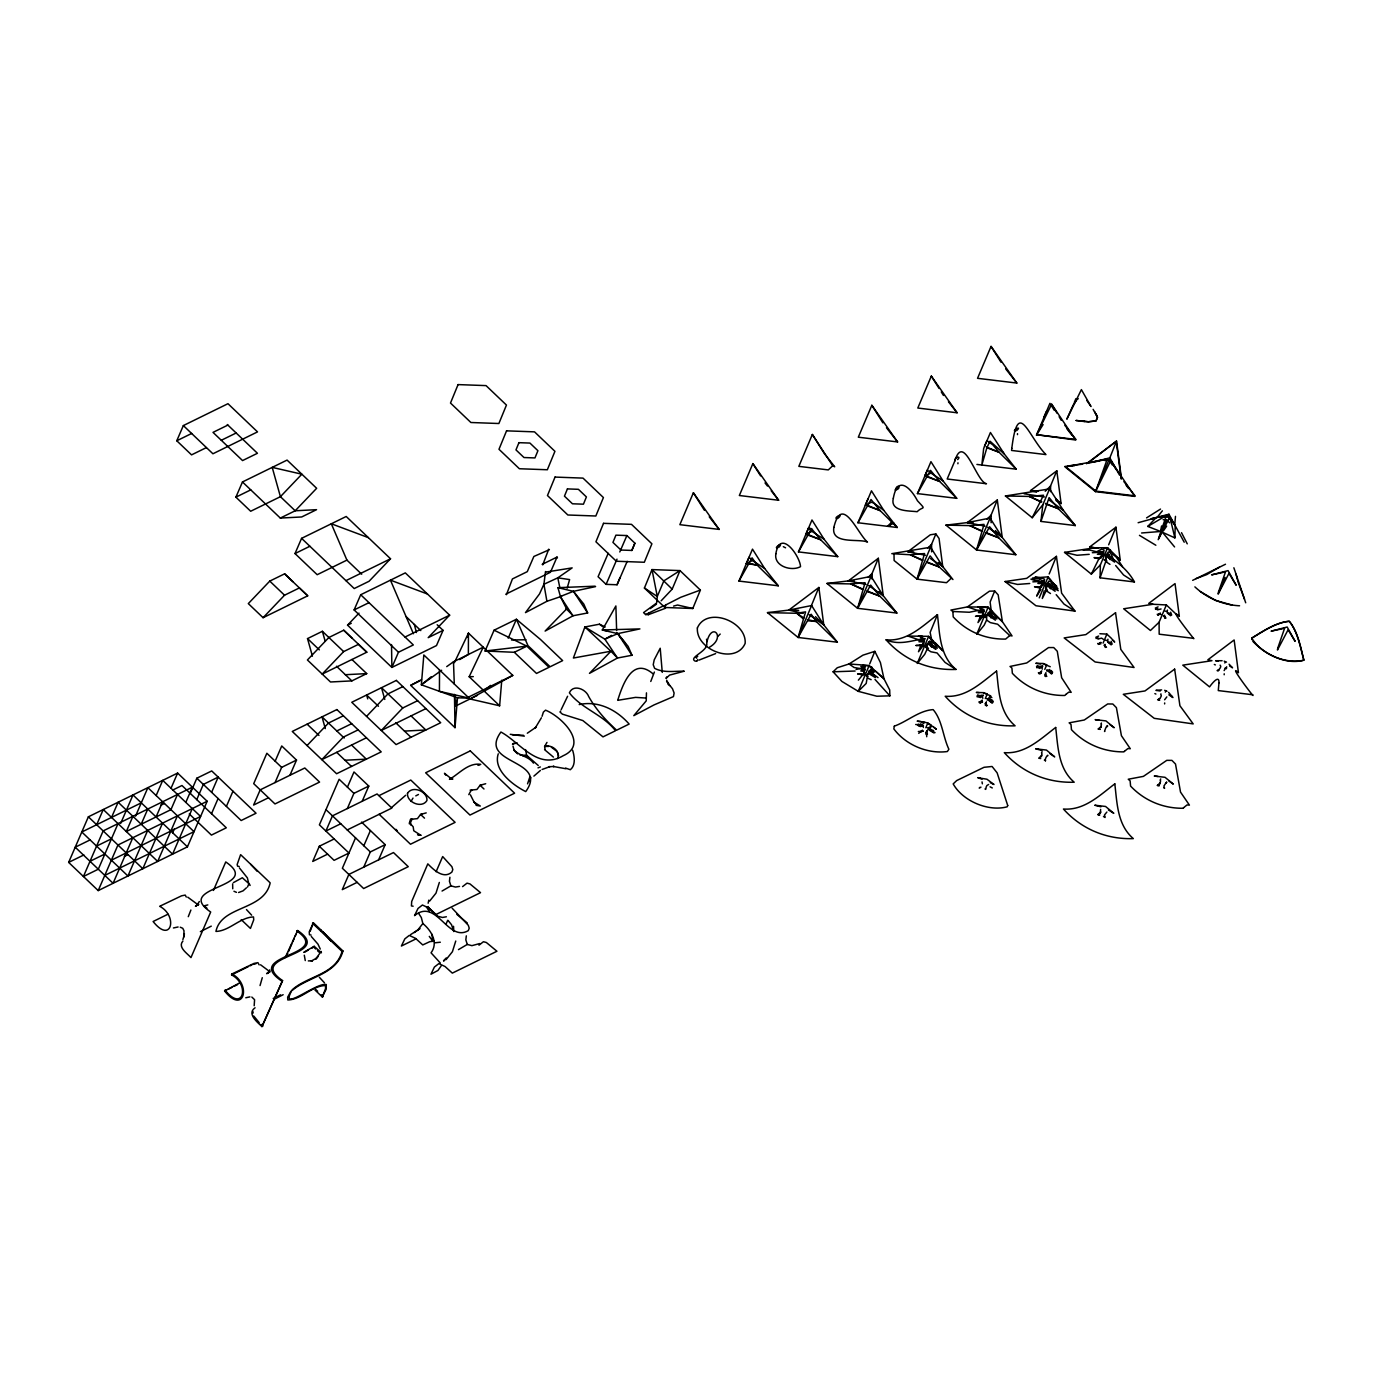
<?xml version="1.0" encoding="UTF-8"?>
<svg xmlns="http://www.w3.org/2000/svg" width="1373" height="1373" viewBox="0 0 1373 1373"><rect width="100%" height="100%" fill="white"/><g stroke="black" fill="none" stroke-linecap="round" stroke-linejoin="round"><path stroke-width="1.5" d="M439.514 669.938L439.429 691.323L469.085 698.119L423.828 654.972L421.357 684.818L457.501 697.81L469.085 698.119L468.176 697.261L512.781 675.396L468.45 633.107L454.394 662.644M709.532 647.164C726.712 637.312 711.334 620.579 706.717 642.89C708.794 651.094 688.371 657.221 694.91 660.997A2.626 1.716 23.4 0 0 696.626 661.082M1166.827 696.9L1164.613 699.767M1174.584 546.935L1162.382 532.226L1174.876 537.89L1175.219 525.945L1169.882 516.986L1158.194 539.675L1166.364 515.493L1151.123 518.788L1168.955 514.24L1184.213 542.215M931.872 640.865L930.139 632.421L937.45 614.675C922.141 626.38 907.09 641.637 886.1 639.852C904.258 660.207 928.749 670.487 955.986 669.44C939.63 655.693 939.75 634.051 937.45 614.675M983.652 611.002L980.322 611.345L967.45 606.9L988.148 607.175L1002.393 621.694L991.357 611.706L990.122 602.061L994.67 591.008L989.435 591.179L967.45 606.9L950.905 610.058L952.862 611.5L953.222 616.906C966.952 631.7 985.471 639.492 1005.637 639.08L1009.756 635.579L1012.055 635.939L1002.393 621.694L998.171 594.869L994.67 591.008M1017.479 434.623L1017.513 433.662M1224.184 674.761L1224.218 673.8M1107.393 554.709C1117.365 562.158 1128.091 570.087 1134.441 581.946L1100.065 577.81L1105.746 561.591L1105.986 555.258L1108.389 551.877L1110.671 552.959L1114.584 562.106L1107.239 557.06M1044.819 676.1L1045.505 673.662L1045.814 676.597L1045.78 675.19L1046.827 676.374M988.148 607.175L976.718 634.275L984.184 625.213L986.569 620.064L986.758 615.979L988.886 613.044L993.228 613.697L996.849 619L990.499 615.636L988.423 613.027M1044.218 590.75L1042.296 598.508L1046.209 590.75L1046.501 584.417L1048.903 581.036L1051.186 582.118L1055.099 591.265L1047.753 586.22M923.188 645.619L923.892 639.869L920.339 637.192L924.475 638.668L923.188 645.619L918.486 651.746L920.511 646.443L923.308 643.456M982.673 616.46L983.394 610.71L979.824 608.033L983.96 609.509L982.673 616.46L977.988 622.587L979.996 617.284L983.634 614.091L979.996 617.284M864.681 669.32L854.109 667.501L849.029 663.966L869.178 665.493L858.279 691.34L876.849 696.231L889.876 695.836L889.687 689.933L883.972 678.76L880.419 662.558L874.824 651.351L862.948 655.161L849.029 663.966L837.273 667.741L833.102 671.809L841.906 681.437L858.279 691.34L866.191 683.445L867.787 674.297L869.916 671.363L874.258 672.015L870.396 670.11L866.346 675.894L867.787 674.297M982.364 783.829L982.038 781.906M926.724 736.752L926.466 731.843M421.494 679.584L410.681 685.367L455.012 727.656L457.501 697.81L455.115 706.271L477.426 695.339M468.09 637.364L468.45 633.107L468.365 654.492L459.629 659.589M512.781 675.396L469.978 698.977L499.635 705.791L501.763 680.219M1109.968 564.372L1105.746 561.591L1106.14 556.666L1107.874 554.332L1112.25 558.399M1175.477 516.368L1174.756 524.572L1167.702 516.677L1157.285 517.175L1162.365 510.825M957.891 463.765L957.976 462.804M1164.613 703.92L1164.699 702.959M1050.482 593.531L1046.209 590.75L1046.655 585.825L1048.388 583.491L1050.07 584.143L1052.748 587.541L1058.24 590.699L1054.069 585.928M928.783 644.538L935.923 649.326L929.727 643.628L929.95 641.654M1052.748 587.541L1048.697 585.31L1048.921 583.319M1108.183 556.151L1108.406 554.16M1049.556 488.908L1063.406 510.396L1075.316 525.567L1040.94 521.414L1042.793 504.869L1049.556 488.908L1005.431 495.979L1032.204 517.724L1042.793 504.869M1100.065 577.81L1100.357 564.938L1107.633 547.69L1094.556 547.827L1064.556 552.375L1091.329 574.103L1100.357 564.938M955.986 669.44L945.087 662.438L937.072 652.947L930.894 651.78L927.084 649.223L926.792 644.366L927.084 649.223L924.698 654.372L917.233 663.434L928.663 636.334L907.965 636.059L920.837 640.505L924.166 640.161M1046.209 590.75L1045.78 586.048L1048.388 583.491M449.915 877.278L449.452 881.294L450.876 885.86L455.493 887.061L459.492 886.409M466.322 935.854L465.842 939.887L467.283 944.435L471.9 945.654L479.709 943.56M870.156 672.787L869.366 670.487L868.955 673.697L875.373 677.61L869.452 671.346M409.308 823.8L410.613 819.321L417.443 818.634L420.601 814.429L426.214 812.885M184.411 933.691L183.879 936.935L183.982 930.757L182.763 928.302L180.258 927.204M1100.923 557.833L1094.006 557.627L1098.932 558.708L1100.923 557.833L1102.622 555.773L1102.639 552.118L1092.342 552.701M1032.856 581.86L1043.154 581.277L1036.684 596.122L1040.888 589.36M1091.329 574.103L1098.932 558.708L1102.176 554.984L1102.639 552.118M545.493 571.528L543.914 584.263L539.503 593.943L525.481 612.615L546.917 601.288L561.626 596.26M232.638 883.886L232.741 888.794M864.406 669.029L863.703 674.778L864.99 667.827L860.854 666.351L865.041 669.973L863.583 669.2L860.785 670.968L863.308 671.294M252.924 1013.188L253.164 1011.901M413.788 830.905L413.17 826.786L409.411 822.719M646.46 692.867L646.22 700.865L633.794 715.659L653.96 704.95L673.457 696.592L674.109 693.022L672.478 688.697L666.574 681.471M260.046 985.557L262.277 977.696M1160.871 529.566L1161.592 525.945M986.398 701.775L985.333 705.259M1045.471 674.641L1045.883 672.616M926.071 734.315L926.912 730.917M428.153 903.245L428.788 900.139M954.819 460.968C963.777 431.585 976.323 482.06 986.466 483.742L947.181 479.005L954.784 461.053C954.201 456.694 961.907 455.63 957.616 459.595M654.372 672.066L650.768 681.471M418.525 913.234L421.339 917.559L422.85 923.531C431.311 930.499 438.656 942.599 431.053 952.828L440.287 962.971M1107.462 725.579C1107.342 728.05 1106.484 725.545 1107.582 726.163M1166.569 781.958C1166.003 783.88 1165.969 782.456 1166.707 782.559M542.06 716.311L543.382 712.124L545.544 710.167C561.179 716.346 589.429 743.994 563.222 755.716C537.667 770.802 519.955 742.192 500.922 732.032C477.135 764.727 549.509 758.891 525.722 791.586C512.953 785.133 492.856 770.047 498.262 753.811M557.558 758.531C560.785 751.134 551.465 744.046 544.618 746.466L544.995 749.195M837.376 642.204L816.283 621.506L811.168 614.229L798.091 637.467L805.591 611.86L796.838 613.268L767.49 612.633L798.091 637.467L837.376 642.204L823.766 624.869L811.597 605.544L788.823 610.093L767.49 612.633M896.861 613.044L879.733 596.122L870.654 585.07L857.576 608.308L865.076 582.701L850.9 583.92L826.975 583.456L857.576 608.308L896.861 613.044L883.251 595.71L871.083 576.385L848.308 580.916L826.975 583.456M950.94 578.531L946.529 582.701L917.061 579.149L924.561 553.542L910.385 554.761L891.798 553.662L930.585 547.226L942.736 566.551L952.948 579.543L939.218 566.963L930.139 555.911L917.061 579.149L894.115 560.51L894.012 554.452M1015.831 554.726L998.703 537.804L989.624 526.751L976.546 549.989L984.046 524.383L969.87 525.602L945.946 525.138L976.546 549.989L1015.831 554.726L1002.221 537.392L990.07 518.067L967.279 522.598L945.946 525.138M184.085 935.665L182.884 939.527M254.177 1005.757L254.589 999.698L251.825 997.055M1224.132 670.608L1225.78 667.604M310.195 931.203L313.387 922.793L342.941 950.974C336.574 974.641 308.856 976.392 292.586 990.122M527.541 783.846L529.892 776.826M567.135 588.193L569.623 579.578L557.798 577.844L543.914 584.263L546.917 601.288M986.895 447.752L981.832 465.018L983.669 448.473L990.431 432.512L1004.298 454L990.002 441.196L986.895 447.752L999.063 452.249L1016.209 469.171L976.924 464.434M1040.94 521.414L1049.109 497.592L1058.188 508.628L1075.316 525.567M1107.925 639.217L1107.633 641.998L1111.186 644.898M1167.41 610.058L1167.119 612.839L1170.671 615.739M188.273 916.683L190.898 910.024M988.955 697.587L988.663 700.333L992.113 703.199M929.212 727.175L929.452 730.264L933.966 732.959M778.268 585.808L757.175 565.127L746.346 563.514L752.438 560.527L764.658 568.491L778.268 585.808L738.966 581.071L752.49 549.149L764.658 568.491M837.753 556.649L820.608 539.726L805.831 534.354L811.924 531.368L824.143 539.314L837.753 556.649L798.451 551.912L811.975 519.989L824.143 539.314M956.724 498.33L939.578 481.408L924.801 476.019L930.894 473.05L943.114 480.996L956.724 498.33L917.421 493.594L930.945 461.671L943.114 480.996M984.492 446.242L986.93 440.63L992.833 444.835L999.063 452.249L986.312 446.997M1043.978 417.083L1046.415 411.454M666.591 677.919L669.578 675.104L684.269 671.191C674.435 671.002 663.691 673.13 654.629 668.342L653.222 664.704L654.217 659.864L660.207 648.245L662.267 672.392M439.343 882.444L435.996 893.136L429.698 901.014M455.75 941.037L452.404 951.729L446.105 959.59M1042.107 751.717C1040.408 754.429 1043.274 751.632 1041.163 756.798L1041.678 755.528L1038.726 758.188L1040.717 758.565M1160.717 778.937C1159.087 782.112 1161.815 778.01 1159.756 784.034L1160.271 782.764L1157.508 785.305L1158.658 785.407L1157.319 785.425L1159.327 785.785M529.24 781.597L530.819 777.375M664.824 607.484L644.418 588.022L652.003 569.589L679.978 570.602L700.384 590.064L692.799 608.496L664.824 607.484L665.836 604.601M1123.921 481.648L1135.059 495.825L1095.757 491.088L1107.256 459.097L1064.933 466.82L1095.517 491.654L1134.802 496.408L1110.757 460.59L1095.517 491.654L1109.041 459.749L1104.887 460.573M929.47 727.295L929.641 729.612L935.064 732.667M1032.204 517.724L1043.549 495.224L1029.355 496.442L1005.431 495.979M1152.994 604.274L1148.755 603.399L1175.031 583.594L1179.321 616.34C1166.278 604.395 1196.981 642.804 1193.549 638.342L1159.172 634.189L1159.087 622.244L1166.364 604.944L1152.994 604.274L1123.663 608.771L1150.437 630.499L1159.087 622.244M441.196 965.871L437.936 970.471L430.968 974.212L434.383 967.073L438.828 963.606L445.058 966.523L452.318 973.114L496.94 951.249L486.368 942.513L483.433 941.724L478.988 945.208M1119.51 475.058L1109.83 457.844L1116.541 441.076L1086.506 463.714M874.824 651.351L869.727 663.863M1049.178 573.965L1056.421 556.357L1026.678 578.359L1005.07 581.534L1035.928 605.75L1074.956 611.105L1061.621 593.153L1056.421 556.357M1108.663 544.806L1115.923 527.198L1089.647 547.003L1094.556 547.827M811.134 606.265L818.857 587.455L788.823 610.093L803.274 613.405M865.968 584.417L848.308 580.916L878.342 558.279L870.551 577.226M925.453 555.258L907.793 551.757L930.328 534.784L935.854 533.943L930.036 548.067M984.939 526.099L967.279 522.598L997.313 499.961L989.521 518.891M1036.529 492.238L1030.522 490.607L1056.798 470.802L1049.006 489.732M608.205 553.336L598.079 576.729L606.094 584.366L617.061 584.761L620.03 577.535M634.892 543.193L631.923 550.436L620.939 550.041L612.942 542.404L615.911 535.161L626.895 535.556L634.892 543.193L631.734 550.487M661.151 600.808L672.186 589.137L652.003 569.589L657.289 596.448L656.637 603.004L643.577 612.615L645.619 614.555L648.416 614.658L649.172 612.821M1165.317 692.146L1165.849 690.825L1164.682 690.293M1224.802 662.987L1225.351 661.666L1224.167 661.134M672.186 589.137L679.978 570.602L663.846 580.882L657.289 596.448L644.418 588.022M925.831 727.724L927.77 723.09L923.875 721.923M985.316 698.565L987.256 693.931L983.36 692.764M1044.802 669.406L1046.741 664.772L1042.845 663.605M1099.876 633.725L1106.878 634.103L1103.068 643.148M1225.128 577.467L1218.606 592.964M746.346 563.514L748.989 557.266L752.438 560.527M805.831 534.354L808.474 528.107L811.546 528.674L820.608 539.726L807.856 534.475M867.959 498.948L865.316 505.195L871.409 502.209L873.863 503.153L883.628 510.155L897.238 527.489L857.936 522.753L871.46 490.83L883.628 510.155M924.801 476.019L927.444 469.789M1032.547 577.999L1048.148 576.849L1039.258 597.856M1158.709 538.439L1166.569 519.783L1163.103 519.681M693.382 492.77L679.858 524.675L719.143 529.412L693.382 492.77L704.435 510.327M752.867 463.611L739.343 495.516L778.628 500.253L752.867 463.611L760.608 475.899M812.353 434.452L798.829 466.357L828.297 469.909L832.707 465.756L834.715 466.769L824.504 453.776L812.353 434.452L832.707 465.756M871.838 405.292L858.314 437.198L897.599 441.934L871.838 405.292L882.89 422.85M798.091 637.467L811.597 605.544M931.323 376.116L917.799 408.038L957.084 412.775L931.323 376.116L939.063 388.422M857.576 608.308L871.083 576.385M991.049 346.391L977.542 378.313L1016.827 383.05L991.049 346.391L1001.003 362.215M917.061 579.149L930.585 547.226M976.546 549.989L990.07 518.067M541.408 717.77L535.247 727.999L536.294 727.021L527.318 733.216M206.431 447.581L191.551 454.875L176.774 440.767L183.347 425.579L227.969 403.696L257.523 431.894L212.918 453.776L183.347 425.579M68.65 862.398L88.37 816.815L177.615 773.068L207.169 801.266L187.432 846.849L98.204 890.596L68.65 862.398L83.839 854.95M280.315 518.067L301.682 516.969L316.545 509.675L295.195 510.773L280.418 496.683L272.214 467.386L301.854 474.2L280.418 496.683L250.675 511.254L235.899 497.163L242.472 481.957L287.077 460.092L316.648 488.29L295.195 510.773L280.315 518.067L242.472 481.957M96.676 824.727L103.25 809.521L157.689 861.437L177.426 815.854M111.539 817.433L118.129 802.227L172.569 854.143L192.289 808.56M118.027 823.628L98.307 869.212L83.427 876.506L103.164 830.905L192.392 787.175L185.818 802.364M120.67 823.44L132.992 794.95L187.432 846.849M98.204 890.596L117.941 845.013L207.169 801.266M132.906 816.334L126.316 831.523L170.939 809.658L177.512 794.452M135.532 816.146L147.872 787.656L194.005 831.66L104.777 875.408M132.803 837.719L113.084 883.302L75.223 847.21L90.103 839.916M141.196 824.229L147.769 809.04M156.162 795.551L162.735 780.362L200.595 816.472L111.367 860.202M147.683 830.425L127.946 876.008L81.796 832.004L141.282 802.845M156.076 816.952L162.649 801.746M171.024 788.274L177.615 773.068M162.546 823.131L142.826 868.731L88.37 816.815M172.655 832.759L174.302 828.966M190.263 793.422L196.837 778.216L211.717 770.939L256.047 813.228L241.167 820.522L196.837 778.216M361.7 574.223L346.923 560.115L317.18 574.703L295.006 553.559L301.579 538.353L346.202 516.488L390.533 558.777L369.08 581.26L354.217 588.554L301.579 538.353M196.751 799.618L203.324 784.412L218.187 777.118L211.614 792.324M211.528 813.708L218.101 798.502M226.391 806.414L232.964 791.226M213.416 890.442L225.756 861.952C264.045 888.074 172.397 885.894 210.687 912.015L190.967 957.599C187.294 953.36 177.426 947.233 182.918 941.037M275.166 761.174L281.74 745.968L296.517 760.076L289.943 775.264M275.063 782.559L281.637 767.37L296.517 760.076M358.988 613.147L347.541 625.144L391.889 667.432L398.462 652.244L354.114 609.938L360.704 594.749L405.31 572.884L449.64 615.173L428.204 637.656L443.067 630.361L437.163 624.732M247.483 887.027L248.822 883.955L247.38 877.879L239.417 867.925M259.154 964.893L257.918 962.662L253.971 963.417L231.951 973.955C251.585 984.132 244.154 1015.471 224.588 990.98L239.863 982.776M224.983 990.07C243.313 1013.223 250.092 984.441 231.556 974.864L231.951 973.955M334.188 838.954L319.308 846.249L312.735 861.437L327.598 854.143M347.42 787.175L353.994 771.969L368.788 786.077L362.197 801.266M347.335 808.56L353.908 793.354L368.788 786.077M285.224 957.547L297.632 930.516C335.922 956.638 244.274 954.458 282.563 980.579L261.951 1026.609C257.352 1022.181 246.608 1013.669 255.069 1007.782M286.116 957.101L287.764 953.308M288.587 951.403L291.865 943.817M292.689 941.912L294.337 938.119M295.161 936.214L295.984 934.309M296.808 932.404L297.632 930.516M261.951 1026.609L282.563 980.579M313.387 922.793L309.234 931.838L309.44 934.738L311.105 935.064M443.067 630.361L436.494 645.567L391.889 667.432L391.511 644.572M355.538 837.856L342.375 868.251L363.639 888.537L408.262 866.672L393.485 852.564L348.862 874.429L342.289 889.635L357.169 882.341M311.98 948.142L314.211 946.323L321.454 952.811M320.801 931.134L321.196 930.225M363.828 845.751L370.401 830.562M321.162 951.438L315.636 959.161L318.261 956.397M363.742 867.152L370.315 851.947L385.178 844.652L361.545 822.101M378.605 859.858L385.178 844.652M314.932 989.967L322.329 997.004L325.607 988.388L325.384 985.505C312.083 985.831 301.116 999.664 287.815 999.99L287.661 997.158L290.956 991.255M342.941 950.974L342.049 951.42C335.75 974.744 307.912 975.688 292.226 989.779C278.067 1014.338 316.322 981.97 326.293 984.544L326.139 989.281L322.329 997.004M506.431 594.698L512.421 578.943L527.283 571.649L533.874 556.46L549.389 549.681M514.326 652.295L536.5 673.439L549.011 667.295L526.854 646.151L514.326 652.295L485.081 651.008L494.074 630.207L516.385 619.274L540.481 639.475L562.638 660.619L550.127 666.763L527.953 645.619L516.385 619.274L508.199 638.188M542.747 564.869L548.737 549.166M505.848 594.149L550.453 572.266L557.026 557.078L557.455 557.833M436.099 871.752L442.672 856.563L451.906 866.706L452.815 869.59L451.889 872.061C443.565 879.475 433.645 869.847 427.81 863.857L411.694 901.495L411.419 905.923L413.136 906.214M446.019 924.149L447.667 920.356M619.789 551.963L626.895 535.556M606.094 584.366L617.009 559.137M617.061 584.761L627.186 561.368M1036.649 434.709L1075.694 440.012L1051.649 404.194L1036.649 434.709L1075.934 439.446L1064.813 425.27M1087.931 463.027L1116.541 441.076L1121.449 478.508M1226.655 666.746L1226.415 668.702L1225.128 668.119M567.598 696.265L561.179 709.635M890.614 524.726L891.815 522.152L893.84 523.164L887.404 526.305L891.815 522.152M483.433 690.327L469.171 676.735L483.227 647.198L453.485 661.786L446.723 666.626M811.546 528.674L798.451 551.912M857.936 522.753L871.031 499.515L880.093 510.567L897.238 527.489M982.553 696.248L982.982 695.339M1042.038 667.089L1042.467 666.18M926.535 731.655L929.264 727.844L930.757 727.827M1167.702 516.677L1168.955 514.24M412.981 798.108L411.042 801.454M199.325 901.529L196.837 905.373L198.296 904.292L195.429 906.231L198.81 904.378L197.455 904.841M410.252 822.118L411.797 819.2M983.291 695.201L980.322 697.57L977.061 695.871L980.682 695.459M1042.776 666.042L1039.807 668.411L1036.546 666.712L1040.168 666.3M269.074 971.346L269.812 969.99L267.684 973.114L269.4 971.792L266.619 973.68L270.172 971.741M920.905 732.135L922.381 730.127M468.794 794.641L471.282 790.041L476.929 789.475L480.087 785.27L485.699 783.726M546.986 742.398L544.618 746.466L548.805 746.414M738.966 581.071L752.061 557.833L757.175 565.127L746.552 562.896M917.421 493.594L930.516 470.355L939.578 481.408L925.007 475.401M858.382 680.15L864.664 672.41M1101.438 723.022C1099.876 725.733 1102.673 721.082 1100.648 727.639L1101.163 726.368L1098.383 728.926L1099.739 729.166L1098.194 729.029L1100.202 729.406M1043.102 424.549L1036.409 435.275L1049.916 403.353L1054.344 410.39M1160.94 693.846C1159.962 695.527 1163.532 694.36 1158.675 699.801L1159.687 698.788L1157.628 699.767L1159.687 700.23M980.494 703.199L982.004 700.848M1039.979 674.04L1041.489 671.689M981.06 701.723L981.729 701.002L979.43 702.839L982.227 700.024M1040.545 672.564L1041.215 671.843L1038.915 673.68L1041.712 670.865M1163.515 530.699L1166.655 526.134M305.269 960.568L304.291 955.213M933.606 646.031L929.401 642.204L925.831 646.734L929.881 640.951L933.743 642.856L937.364 648.176L931.014 644.795L929.813 642.89L933.743 642.856M410.561 934.635L417.752 930.07L422.85 923.531M925.127 638.702L922.553 641.912L918.915 641.757L923.068 640.041L924.527 640.813L923.892 639.869M533.891 776.105L540.378 770.476M922.553 640.59L923.806 639.046M982.038 611.431L983.291 609.887M1037.336 578.857L1030.934 579.149L1039.824 582.169L1042.776 580.728M1041.438 586.992L1034.521 586.786L1039.498 587.901L1043.137 584.932M462.581 886.615L467.026 883.148L469.961 883.92L480.533 892.656L435.91 914.538L428.651 907.948L422.421 905.013L417.976 908.497L414.56 915.637C436.46 897.496 447.821 942.616 468.279 930.637L469.223 928.182L468.313 925.299L452.146 908.205M665.785 678.228L666.935 676.855M443.839 961.014L446.379 958.062L443.548 960.722M918.726 733.371L921.334 730.934L923.308 731.02M1077.822 398.376L1073.154 405.104L1066.821 419.194L1081.392 389.623L1091.054 406.562M1039.498 587.901L1043.858 583.302L1044.596 579.217L1042.158 578.29L1037.13 580.933M1141.598 532.981L1160.631 531.488L1147.794 526.425L1155.997 517.793L1138.131 522.718M269.76 581.105L248.307 603.605L263.084 617.696L307.706 595.831L284.623 573.828L269.76 581.105L284.537 595.213L299.4 587.919L307.706 595.831M263.084 617.696L284.537 595.213M366.814 652.209L358.525 644.315L343.645 651.591L322.192 674.092L366.814 652.209L343.731 630.207L328.868 637.501L307.415 659.984L330.498 681.986L351.848 680.888L366.728 673.611L351.934 659.503M307.054 745.539L328.49 723.056L343.37 715.762M366.54 716.38L387.975 693.897L402.855 686.603M417.632 700.693L402.752 707.987L381.316 730.47L425.922 708.605M246.385 887.833L243.055 890.854L238.593 892.519M1098.932 558.708L1103.343 554.143L1104.081 550.058L1101.644 549.131L1096.598 551.774L1089.75 550.058L1083.211 550.161M1220.151 665.133C1220.065 665.922 1222.519 665.819 1218.108 670.608L1219.155 669.612L1217.113 670.608L1218.246 670.779M450.876 885.86L442.055 891.043M467.283 944.435L458.462 949.618M405.687 795.259L391.768 807.375M868.079 577.449L872.078 573.536L872.13 579.166M927.564 548.29L931.563 544.377L931.632 551.877M987.05 519.131L991.066 515.218L991.117 522.718M1045.213 491.277L1050.551 486.059L1050.585 491.671M717.873 636.317L720.207 634.069M987.204 700.144L990.242 698.668M1046.707 670.985L1049.727 669.509M979.996 787.724L980.957 787.158M1100.803 642.392L1098.297 644.4L1100.854 642.564M923.102 725.974L920.133 726.574M923.051 725.579L915.705 724.481M1101.592 638.136L1097.816 639.029M1161.077 608.977L1157.302 609.869M431.259 676.7L421.357 684.818L441.643 670.264M490.556 685.419L483.948 690.842L499.635 705.791M316.648 958.097L311.242 961.049L312.478 960.791L308.324 960.911M415.779 795.877L418.456 794.486M979.189 788.068L979.824 787.381M512.764 743.926L513.708 743.222M1160.271 613.353L1157.731 615.19L1160.288 613.216M650.236 608.634L656.466 604.154M697.741 656.243L695.991 657.495L696.746 658.216M414.217 932.576L419.966 928.508L417.752 930.07M303.639 952.33L314.211 946.323M1192.674 580.333L1225.505 564.234M1100.631 809.384L1100.271 813.194L1100.786 811.924L1098.022 814.481L1099.361 814.721L1097.834 814.584L1099.842 814.944M1146.575 517.878L1160.511 509.074M233.376 882.633L242.334 877.759L249.577 884.229M305.081 951.97L308.376 949.996M779.16 547.072C784.258 540.499 772.759 548.822 777.65 547.827M1219.464 567.135L1206.747 574.583L1196.003 578.634M1147.794 526.425L1166.364 515.493M920.511 646.443L922.467 645.31L916.031 645.482L922.467 645.31M211.27 926.14L200.355 931.666M283.147 994.704L274.085 999.321M1103.463 816.489L1105.093 817.467L1104.476 814.978L1106.878 812.044M1107.016 726.317C1106.157 725.613 1103.926 733.182 1104.699 731.397M611.62 635.407L604.875 639.166L584.898 626.98L573.382 658.027L610.934 651.231L617.455 658.027L631.992 655.264L628.148 646.408L617.781 633.622L602.301 629.984L615.876 605.956L616.631 630.533M664.24 605.476L645.619 614.555M557.953 587.678L573.433 591.334L583.8 604.103L587.661 612.959L573.125 615.739L545.115 631.082L566.603 608.943L560.544 596.877L557.953 587.678L595.058 586.185M1074.321 402.392L1075.917 398.702L1077.959 398.959M838.131 518.187C844.275 512.627 833.171 517.467 836.706 518.857M1016.586 430.71C1022.765 425.029 1011.558 430.178 1015.162 431.379M1107.874 554.332L1106.724 554.915L1109.556 554.984M542.112 769.481L549.921 766.615L548.788 766.752L554.143 766.46L553.13 766.443L565.916 768.743M280.555 994.824L276.917 996.644M665.579 605.03L680.751 597.289L700.384 590.064M176.774 440.767L191.654 433.473M227.867 425.098L213.004 432.375L242.558 460.573L257.438 453.279L227.3 424.532M221.293 440.287L236.173 432.993M235.899 497.163L250.761 489.869M295.006 553.559L309.886 546.265M345.927 580.642L390.533 558.777M354.114 609.938L368.994 602.661M312.426 656.174L307.518 638.599L322.38 631.305L343.645 651.591M347.541 625.144L351.265 623.325M542.163 564.372L557.026 557.078M405.035 637.038L449.64 615.173M398.462 652.244L413.324 644.95L360.704 594.749M172.672 790.076L181.974 785.51L226.305 827.799L211.425 835.093L189.268 813.949M160.744 805.282L164.451 803.462M410.681 685.367L419.984 680.819M96.573 846.111L111.453 838.817M336.797 730.951L351.66 723.674M90 861.3L104.88 854.006M358.147 729.852L343.267 737.147L321.831 759.629L366.437 737.764M124.325 856.443L128.049 854.624M268.49 797.747L253.61 805.041L260.201 789.853L304.806 767.988L319.583 782.078L274.978 803.943L253.713 783.657L266.86 753.262L281.637 767.37M379.171 795.551L410.784 780.053L455.115 822.358L410.493 844.223L379.102 814.258M340.761 823.749L325.882 831.043L332.455 815.854L377.077 793.972L391.854 808.079L347.232 829.944M167.987 914.212L153.107 921.506C171.436 944.658 178.215 915.877 159.68 906.3L181.579 895.814L185.218 895.093L186.299 897.05M231.556 974.864L248.29 966.661M224.588 990.98L226.459 990.07M228.313 989.161L232.037 987.341M233.891 986.415L237.598 984.595M273.193 998.463L275.063 997.553M416.276 938.737L401.397 946.031L404.829 938.875L409.257 935.408L415.504 938.325L422.764 944.933L429.852 941.638L434.28 941.14M861.283 675.413L863.325 674.486L857.61 673.954L861.866 674.177M250.109 965.803L251.843 965.013M1158.074 606.883L1155.328 608.085L1158.349 609.355M1098.64 636.042L1095.877 637.244L1098.863 638.514M918.503 726.077L920.751 725.304M560.15 596.569L573.433 591.334L595.59 586.597M606.403 630.722L602.301 629.984L639.921 628.903L617.781 633.622L604.875 639.166L617.455 658.027L589.463 673.371L610.934 651.231L584.898 626.98L599.435 624.2L605.184 626.998M699.029 660.104L715.625 653.599M696.712 661.048L697.141 660.842A2.626 1.716 23.4 0 0 697.638 659.658M538.01 767.867L540.361 766.958M648.416 614.658L665.545 608.239M918.331 731.517L922.862 731.311M1047.239 584.074L1050.07 584.143M253.456 964.378L256.116 963.657M173.427 927.959L178.095 926.981M245.784 997.759L249.92 996.867M1155.517 609.337L1157.096 608.874M1096.032 638.496L1097.611 638.033M1036.632 667.69L1039.567 666.986L1037.147 665.699M977.147 696.866L980.082 696.145L977.662 694.858M512.455 744.2L517.158 742.896M673.559 606.094L677.576 605.03L692.799 608.496M856.1 669.458L862.295 668.136M1102.622 552.684L1096.598 551.774M1041.523 582.272L1043.137 581.843M988.611 784.481C984.595 785.579 986.878 790.968 984.99 788.977M207.804 904.91L204.217 905.82L206.928 908.188M1045.78 586.048L1046.655 585.825M1088.446 463.233L1109.83 457.844M1094.813 461.877L1107.256 459.097M988.44 698.977L986.621 698.565M928.937 728.136L927.135 727.724M1039.927 672.701L1040.991 672.478M980.442 701.86L982.57 701.895M479.846 764.933L477.941 765.327M1102.982 553.336L1101.524 552.564L1097.37 554.28L1101.009 554.417M1043.154 581.277L1043.497 582.495L1042.038 581.723L1037.885 583.439L1041.523 583.576M983.394 610.71L984.012 611.654L982.553 610.882L978.4 612.598L982.038 612.736M917.902 725.081L921.232 724.635M987.753 613.25L988.886 613.044M928.268 642.41L929.401 642.204M868.783 671.569L869.916 671.363M446.379 916.786L442.501 917.456L437.73 916.254L429.097 908.051M545.905 572.078L572.163 567.89L557.798 577.844L559.927 588.073M520.024 755.081L526.631 755.287L538.233 765.482M979.481 615.808L975.516 616.323L981.952 616.151L979.481 615.808L982.279 617.009M579.2 704.572C598.319 700.35 616.769 709.944 629.143 724.069L616.631 730.196C605.733 720.362 595.882 709.36 588.674 696.506C585.928 689.04 573.21 683.823 569.4 692.833C580.951 708.279 603.193 714.612 615.516 730.745L603.004 736.872L582.821 720.55L562.398 714.149L560.012 712.021A14.674 3.467 -13.8 0 1 560.699 711.077M1067.113 466.031L1082.628 464.177M1070.751 466.134L1074.63 465.67M485.081 651.008L526.854 646.151L494.074 630.207M434.64 942.839L440.321 942.221M481.545 785.116L480.087 785.27L483.983 788.994M422.06 814.275L420.601 814.429L424.497 818.154M1166.415 611.363L1165.076 611.071M1106.93 640.522L1105.591 640.23M1099.43 643.388L1100.477 643.285M1038.348 672.787L1041.386 673.045M978.863 701.946L981.901 702.204M1089.218 554.332L1077.033 555.276L1064.556 552.375M1029.733 583.491L1017.53 584.435L1005.07 581.534M1166.106 782.661L1163.909 786.043L1164.579 788.308L1163.875 787.81M833.102 671.809L855.122 671.019M1161.627 689.915L1155.912 690.344L1160.236 690.997M345.361 674.709L366.728 673.611M404.486 731.088L425.836 729.99L411.059 715.899M345.001 760.247L366.351 759.149L351.574 745.058M523.473 735.31L512.283 734.727M469.171 676.735L473.29 676.632M511.528 640.007L525.996 639.732M1097.731 643.474L1100.871 643.886M1157.199 614.297L1161.026 614.418M1215.877 660.722L1222.124 660.722M239.228 866.5L237.563 866.157L237.151 864.527L240.618 854.658L270.172 882.856C264.251 910.934 221.379 905.236 215.939 931.426C229.24 931.1 240.206 917.267 253.507 916.941L253.73 919.824L250.452 928.44L241.219 919.635M524.366 736.134L510.258 734.298M967.279 522.598L973.2 522.77M907.793 551.757L913.714 551.929M848.308 580.916L854.229 581.088M788.823 610.093L798.674 610.35M527.489 756.197L522.838 755.802M1089.647 547.003L1098.537 548.29M989.555 696.42L991.031 697.141M1043.463 663.519L1035.808 663.279L1040.717 663.948M983.978 692.679L976.323 692.438L979.138 692.644M417.546 834.818L420.035 834.938M1044.441 496.94L1024.104 493.765M1108.423 809.967L1113.812 813.279L1105.557 806.466L1094.779 805.213L1100.957 806.809M918.486 636.008L922.278 636.231M1094.607 411.54L1097.473 417.306L1096.014 420.91L1088.377 421.768L1076.14 420.481L1088.377 421.768L1095.997 420.962L1097.525 417.289L1093.114 409.343M952.862 611.5L969.355 612.255L981.266 609.818L982.553 610.882M1030.522 490.607L1038.16 491.174M1239.562 605.785C1223.12 604.978 1206.901 598.113 1194.888 586.872M1168.818 694.841L1172.937 697.553L1168.612 692.387M990.276 782.696L993.983 784.498L986.964 779.229L978.177 777.804L982.055 779.212M1103.583 548.187L1107.239 548.496L1109.985 550.882L1110.448 553.079L1110.362 549.612M808.062 620.785L816.283 621.506L807.427 619.652M1080.517 421.099L1084.704 421.545M1215.654 660.722L1218.091 661.151L1217.147 660.876M931.34 726.231L932.936 726.403M920.82 721.546L917.181 721.168L922.21 721.872M1039.773 577.655L1035.07 577.123L1040.322 578.17M418.559 834.921L420.756 835.213L414.646 831.334M470.098 790.161L471.952 790.419M412.466 819.578L410.613 819.321L410.63 824.95M476.088 805.333L480.293 806.037L474.114 802.192L470.424 794.847M863.6 666.42L865.213 666.694L862.793 665.39L868.972 665.888L873.554 669.955L870.945 669.132M1098.915 720.07L1095.139 719.658L1105.934 720.911L1114.19 727.724L1109.727 724.498M1158.023 776.466L1154.264 776.054L1165.042 777.307L1173.314 784.12L1168.835 780.894M920.459 723.88L923.308 725.339L923.342 727.45M1046.827 669.801L1051.598 674.04M979.172 777.925L977.936 777.667L980.271 778.216M1232.319 605.133L1215.483 600.396L1200.397 591.626M480.773 764.349C468.347 762.427 459.269 773.72 449.452 779.366L451.202 778.68L444.474 773.256L445.727 775.144M930.894 726.248L932.284 726.557M886.1 639.852C898.045 645.156 909.956 641.328 921.781 638.977L923.068 640.041M980.974 607.587L977.971 606.849L987.942 607.57L992.525 611.62M1044.441 664.326L1050.242 666.729M984.956 693.485L990.757 695.905M646.048 698.05L635.579 697.381L617.713 700.333C622.604 684.801 632.455 656.277 653.016 673.817M1049.916 753.605L1054.704 756.883L1046.449 750.07L1035.654 748.817L1041.832 750.413M1051.255 671.809L1050.07 671.431L1052.353 673.388L1050.156 670.522M991.769 700.968L990.585 700.59L992.868 702.547L990.671 699.681M930.98 729.629L933.657 730.608M990.465 697.106L991.872 697.621M1107.633 547.69L1120.214 559.944L1115.923 527.198M1046.003 504.131L1058.188 508.628L1045.437 503.393M986.518 533.29L998.703 537.804L985.951 532.552M867.925 506.071L880.093 510.567L867.341 505.315M927.032 562.449L939.218 566.963L926.449 561.711M867.547 591.609L879.733 596.122L866.964 590.871M1103.308 639.269L1102.193 638.514M368.359 537.632L331.322 523.782L346.923 560.115M427.484 594.028L390.447 580.161L413.41 633.725M1049.487 500.27L1063.406 510.396M930.516 558.588L942.736 566.551L939.063 538.491L935.854 533.943M1225.351 661.666L1226.535 662.129M1165.849 690.825L1167.05 691.288M1108.303 642.272L1112.164 644.143L1111.135 641.328M1167.788 613.113L1171.684 615.018L1170.654 612.204M1104.081 559.892L1106.913 561.059L1104.956 559.532L1105.746 561.591M925.625 647.37L928.457 648.537L926.5 647.009M1214.316 664.463L1215.362 664.91M919.996 644.967L922.793 646.185M1041.832 501.866L1029.355 496.442L1041.009 502.02M982.347 531.025L969.87 525.602L981.523 531.179M922.862 560.184L910.385 554.761L922.038 560.338M863.36 589.343L850.9 583.92L862.553 589.498M1154.882 693.605L1155.894 694.052M233.959 891.249L236.448 892.347M867.53 678.073L871.151 679.669M783.331 546.694L785.562 547.81M1229.522 665.905L1232.559 667.827L1229.092 664.206M918.177 724.052L919.618 724.738M197.06 904.035L187.758 897.17M269.4 971.363L260.544 964.773M873.863 674.967L870.328 672.049L878.051 677.627M993.228 613.697L989.367 611.792L985.316 617.575L986.277 615.207M551.431 747.238L557.129 751.546L558.588 755.648M988.268 615.379L995.408 620.167L989.298 613.731L990.963 613.92L993.091 616.872M990.087 786.815L992.284 787.948M1112.319 554.04L1120.214 559.944M1050.877 672.684L1048.818 671.431M991.392 701.843L989.332 700.59M1044.355 760.093L1045.557 760.796M572.713 615.516L560.544 596.877M566.139 608.685L573.125 615.739M927.77 723.09L931.272 725.064M1163.48 616.048L1166.003 618.022M1103.995 645.207L1106.518 647.181M1055.871 500.424L1061.106 503.548L1056.798 470.802M985.007 703.525L987.341 705.533M565.607 768.091L570.327 769.704C575.871 765.379 574.48 756.283 572.627 750.259M1139.453 535.35L1155.843 545.253M1166.364 604.944L1175.94 613.971M1106.878 634.103L1111.907 638.823M989.916 610.813L991.357 611.706M927.685 723.193L931.151 725.699M1134.441 581.946L1123.543 574.961L1115.665 565.522M1074.956 611.105L1064.058 604.12L1056.18 594.681M456.797 914.315L467.369 923.051M921.97 722.198L923.188 722.987M986.569 620.064L990.379 622.621L997.622 624.217L1009.756 635.579M866.758 675.928L867.976 676.752M803.891 618.073L796.838 613.268L803.068 618.657M1052.405 583.285L1056.747 586.288L1053.194 583.336M997.313 499.961L1002.221 537.392L987.702 527.266M878.342 558.279L883.251 595.71L868.731 585.585M818.857 587.455L823.766 624.869L809.246 614.744M668.067 684.355L669.801 685.625M599.435 624.2L602.816 626.689M544.583 749.675L553.439 757.124M1045.471 588.691L1047.427 590.218M934.103 727.518L936.335 729.269L933.589 726.952M517.638 753.88L514.206 750.499L512.987 746.088M1065.173 466.254L1095.757 491.088M921.592 721.597L922.862 722.644M533.496 763.131C528.622 756.214 519.578 756.008 514.137 750.19M1047.753 577.655L1050.499 580.058M317.523 950.734L319.377 952.364M928.457 636.729L933.039 640.779M1055.631 498.571L1061.106 503.548M928.663 636.334L942.908 650.853L935.717 643.302M869.178 665.493L883.972 678.76L875.991 671.517L872.198 670.075L871.786 667.003M928.594 470.87L930.894 473.05M808.474 528.107L811.924 531.368M406.03 616.511L420.807 630.602M284.623 573.828L292.912 581.723M343.731 630.207L352.037 638.119M402.752 707.987L381.505 687.701L384.783 699.423M307.518 638.599L319.343 649.875M336.505 666.248L351.848 680.888M378.45 706.271L366.625 694.995L367.724 698.891M395.613 722.627L410.956 737.284M344.177 738.005L322.02 716.86L325.298 728.582M307.14 724.155L318.965 735.43M336.694 752.353L351.471 766.443M353.908 793.354L339.131 779.263L319.394 824.847L348.965 853.045L334.085 860.339L319.308 846.249M325.985 809.658L370.315 851.947M312.495 923.222L342.049 951.42M296.74 930.945C333.725 956.277 242.06 954.166 281.671 981.009M313.816 947.233L315.67 949M315.824 989.521L317.678 991.289M321.368 994.807L323.221 996.575M260.99 1024.412L262.844 1026.163M323.05 931.992L331.116 941.243M250.761 864.321L257.317 871.426M927.479 734.006L925.986 732.307M1166.569 519.783L1169.607 522.787M1048.148 576.849L1057.897 588.725M995.305 530.562L1002.221 537.392M938.583 562.449L942.736 566.551M1047.856 755.716C1048.526 753.554 1044.304 758.737 1045.437 760.762M879.098 591.609L883.251 595.71M815.459 616.683L823.766 624.869M311.293 936.489L317.97 944.143L320.252 949.035M324.457 982.793L319.377 977.319M251.654 915.173L246.471 909.578M1112.319 639.681L1114.687 642.066L1113.022 640.23M874.996 679.429L889.876 695.836M259.205 1022.662L253.782 1016.054M1041.232 665.905L1042.313 669.132M981.746 695.064L982.828 698.291M395.939 829.326L397.209 830.699M248.822 883.955L250.143 885.431M1051.203 670.539L1052.645 672.255M991.718 699.698L993.16 701.414M1164.201 615.911L1165.025 618.279L1164.579 615.173M616.683 632.593L625.453 643.336M448.079 920.459L451.545 924.733L453.794 931.58M1252.862 641.345C1265.168 654.372 1286.038 665.253 1303.852 660.19C1300.746 647.644 1297.794 631.563 1289.264 621.265C1276.083 622.278 1262.645 631.443 1251.781 638.102C1261.169 654.132 1285.815 664.583 1303.869 660.156C1300.454 647.661 1297.794 631.614 1289.247 621.317C1276.066 622.364 1262.714 631.614 1251.764 638.136L1251.936 639.612M1104.716 645.07L1105.454 647.438L1105.008 644.332M1172.113 696.626L1171.598 695.957M1126.152 485.373L1128.623 488.531M1067.027 428.977L1071.987 435.275M1005.688 368.874L1016.827 383.05M1002.599 451.837L1016.209 469.171M948.434 401.757L957.084 412.775M886.477 427.758L897.599 441.934M765.018 482.936L767.49 486.076M771.214 490.813L778.628 500.253M709.24 516.814L719.143 529.412M1086.798 400.47L1090.557 405.859M429.286 936.386L432.581 940.865L432.032 934.292M1169.007 612.924L1169.899 614.297M1122.53 566.792L1116.403 557.06M1109.504 642.083L1110.414 643.439M668.685 683.977L666.609 680.184M617.781 633.622L631.992 655.264M573.433 591.334L587.661 612.959M1108.268 555.413L1109.933 559.583M1048.783 584.572L1050.431 588.742M1109.041 459.749L1112.353 465.018M941.277 391.94L943.474 395.458M426.419 906.815L429.406 911.689L428.222 906.523M1110.757 460.59L1116.112 469.549M1051.649 404.194L1056.987 413.153M1059.132 416.74L1061.26 420.327M1047.908 583.868L1048.697 585.31M928.937 642.186L929.727 643.628M1095.826 413.599L1096.855 415.556M1181.518 532.673L1187.25 543.845M1100.957 551.345L1101.524 552.564M1041.472 580.504L1042.038 581.723M1244.504 599.16L1237.828 581.345M1233.864 567.77L1245.706 602.781M322.38 631.305L325.126 641.071M706.511 639.217L707.129 641.586M414.337 624.423L416.414 632.541M1236.043 574.154L1237.382 579.543M1169.882 516.986L1174.876 537.89M926.518 732.839L926.895 734.572M990.499 615.636L990.946 617.901M931.014 644.795L931.46 647.061M525.584 749.589L526.631 755.287M923.634 721.889L923.909 723.434M1116.283 441.643L1121.192 479.074M453.536 926.294L453.708 929.813M453.485 661.786L454.291 684.029M454.738 696.162L455.115 706.271M454.463 694.412L455.012 727.656M986.02 702.822L986.329 705.756L986.02 702.822M775.831 553.868C773.771 566.345 791.637 571.631 800.51 566.654C800.064 556.065 780.104 527.987 775.831 553.868M1218.967 682.879L1218.28 690.585L1252.674 694.738C1256.776 701.363 1226.398 661.34 1238.446 672.736L1234.138 639.972L1207.862 659.795L1211.947 660.688L1182.788 665.15L1209.544 686.895C1211.484 684.166 1219.447 673.868 1218.967 682.879M697.381 627.924C695.648 649.824 735.602 665.373 745.144 643.405C746.895 621.488 706.923 605.939 697.381 627.924M1011.798 448.37L1011.575 450.447L1045.951 454.583C1027.948 436.271 1018.148 397.226 1011.798 448.37M833.84 527.438C830.957 544.961 859.172 538.267 867.496 542.078C857.627 533.96 842.027 493.405 833.84 527.438M893.325 498.279C889.841 511.872 909.441 510.67 917.147 511.717C923.068 505.642 926.775 510.876 917.439 500.75C910.78 487.913 897.461 474.577 893.325 498.279M894.304 726.163L893.84 728.891C905.665 744.87 927.633 754.206 947.336 751.529L948.897 749.28C942.805 736.494 942.427 720.516 933.159 709.618C919.018 710.545 907.45 721.409 894.304 726.163M1218.52 591.969L1218.126 594.114L1228.989 573.365L1236.198 585.258L1228.063 570.619L1211.621 574.858L1225.488 571.889L1218.52 591.969M407.489 793.371C406.648 802.33 421.957 808.886 426.934 800.51C427.792 791.569 412.484 785.013 407.489 793.371M895.316 489.972C902.267 488.908 897.582 482.386 895.316 489.972M1277.8 648.005L1277.456 650.013L1288.114 629.761L1295.134 641.345L1287.17 627.015L1271.089 631.168L1284.596 628.285L1277.8 648.005M1007.713 805.488L1007.233 806.792C988.337 811.958 962.696 801.043 953.188 783.914L956.689 780.568L984.029 767.301L992.078 766.477L997.124 772.845L1007.713 805.488M458.067 384.594L450.498 403.044L470.888 422.506L498.88 423.519L506.448 405.069L486.042 385.607L458.067 384.594M506.551 430.847L498.983 449.28L519.372 468.742L547.346 469.755L554.932 451.322L534.526 431.86L506.551 430.847M518.943 442.672L515.973 449.898L523.988 457.535L534.955 457.93L537.924 450.704L529.927 443.067L518.943 442.672M555.035 477.083L547.467 495.533L567.856 514.995L595.831 516.008L603.416 497.558L583.01 478.113L555.035 477.083M567.427 488.908L564.457 496.151L572.455 503.788L583.439 504.183L586.408 496.94L578.411 489.32L567.427 488.908M603.519 523.336L595.933 541.786L616.34 561.248L644.315 562.261L651.9 543.811L631.494 524.349L603.519 523.336M197.969 904.155L196.837 905.373L197.969 904.155M1065.86 694.446L1064.762 695.476C1044.767 695.733 1026.06 687.873 1012.347 673.302L1011.918 668.05L1010.03 666.454L1026.712 662.97L1048.543 647.575L1053.726 647.558L1057.279 651.265L1061.655 677.764L1071.18 692.335L1068.795 692.129L1065.86 694.446M1124.418 751.357L1123.869 751.872C1103.926 752.061 1085.185 744.183 1071.455 729.681L1071.009 724.481L1069.138 722.85L1084.292 720.001L1107.668 703.954L1112.816 704.006L1116.403 707.661L1121.415 735.705L1130.288 748.714L1127.885 748.56L1124.418 751.357M1183.543 807.736L1182.994 808.268C1163.034 808.457 1144.293 800.579 1130.58 786.077L1130.133 780.877L1128.263 779.229L1143.4 776.38L1166.775 760.35L1171.924 760.385L1175.511 764.04L1180.523 792.101L1189.413 805.11L1187.01 804.956L1183.543 807.736M996.575 671.071C981.386 682.638 966.043 697.896 945.208 696.248C963.245 716.363 988.114 726.798 1015.093 725.819C998.96 712.089 998.858 690.259 996.575 671.071M1115.545 612.753L1085.854 634.601L1064.178 637.93L1095.122 661.975L1134.064 667.501L1120.797 649.395L1115.545 612.753M1055.683 727.467C1040.528 738.966 1025.116 754.24 1004.315 752.644C1022.336 772.656 1047.324 783.142 1074.201 782.215C1058.154 768.502 1057.999 746.586 1055.683 727.467M1174.653 669.132L1144.979 690.945L1123.303 694.309L1154.247 718.336L1193.188 723.897L1179.922 705.739L1174.653 669.132M1114.807 783.846C1099.653 795.362 1084.224 810.636 1063.44 809.023C1081.461 829.052 1106.432 839.538 1133.326 838.611C1117.262 824.898 1117.107 802.965 1114.807 783.846M336.883 709.566L292.277 731.449L336.608 773.737L381.213 751.872L336.883 709.566M396.368 680.407L351.763 702.289L396.093 744.578L440.699 722.713L396.368 680.407M470.27 750.894L425.647 772.776L469.978 815.064L514.6 793.199L470.27 750.894M451.202 778.68L449.743 779.04L452.884 779.023L449.915 778.096L451.236 778.663M1038.434 748.989L1037.01 748.886L1038.297 749.023M420.756 835.213L419.005 834.784L420.601 835.213M475.95 803.874L474.114 802.192L475.95 803.874"/></g></svg>
